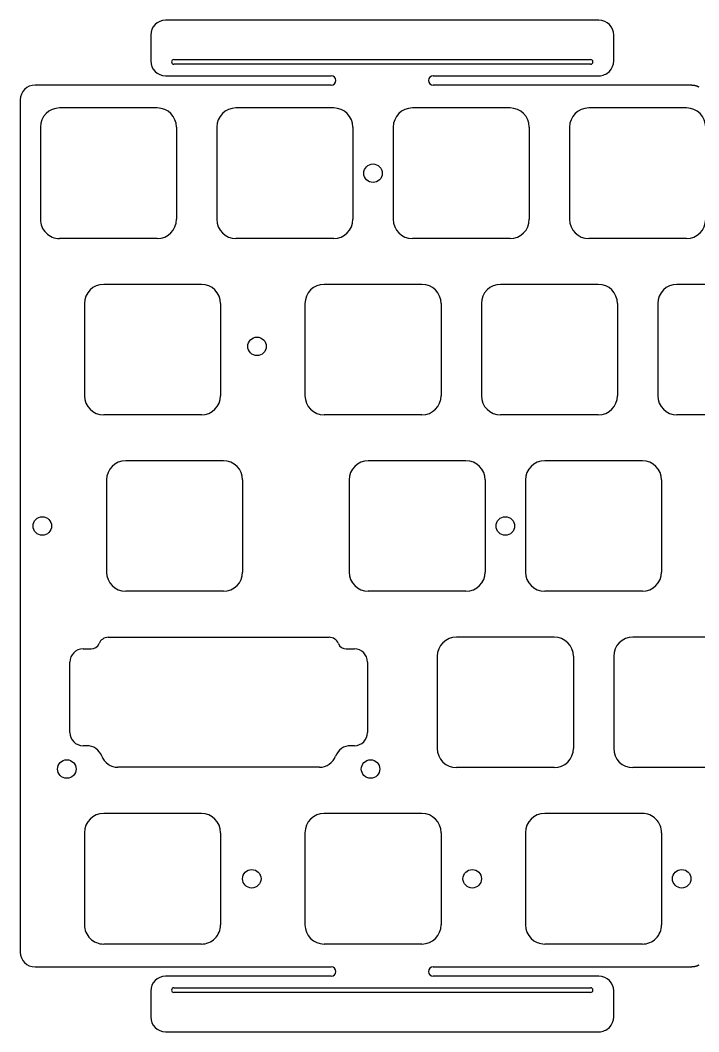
# Model space of a CAD drawing. Header units: millimetres. Extents: x -10 to 276, y -93 to 17.
# Drawn here: x -9.5 to 63.8, y -92.7 to 16.5 of the extents above; entities that cross this region are included whole.
import ezdxf

# ---------------------------------------------------------------- set-up
doc = ezdxf.new("R2010")
doc.units = ezdxf.units.MM
doc.layers.add('BLACK', color=7, linetype='CONTINUOUS')
doc.layers.add('Edge.Cuts', color=53, linetype='CONTINUOUS')

msp = doc.modelspace()

# ---------------------------------------------------------------- linework, layer by layer
at = {"layer": 'BLACK', "linetype": 'Continuous'}
for p, q in [((52.9701, 16.525), (6.162303, 16.525)), ((4.570082, 14.925), (4.570082, 12.125)), ((54.570082, 12.125), (54.570082, 14.932589)), ((7.0701, 12.275), (52.0701, 12.275)), ((52.0701, 11.775), (7.0701, 11.775)), ((6.1701, 10.525), (24.0701, 10.525)), ((35.0701, 10.525), (52.970082, 10.525)), ((24.0701, 9.525), (-7.925, 9.525)), ((63.009025, 9.525), (35.0701, 9.525)), ((63.009025, 9.525), (63.020337, 9.52496)), ((63.020337, 9.52496), (63.031648, 9.52484)), ((63.031648, 9.52484), (63.042958, 9.52464)), ((63.042958, 9.52464), (63.054266, 9.52436)), ((63.054266, 9.52436), (63.065572, 9.524)), ((63.065572, 9.524), (63.076876, 9.523561)), ((63.076876, 9.523561), (63.088176, 9.523041)), ((63.088176, 9.523041), (63.099472, 9.522441)), ((63.099472, 9.522441), (63.110763, 9.521762)), ((63.110763, 9.521762), (63.12205, 9.521003)), ((63.12205, 9.521003), (63.133331, 9.520164)), ((63.133331, 9.520164), (63.144606, 9.519245)), ((63.144606, 9.519245), (63.155874, 9.518247)), ((63.155874, 9.518247), (63.167135, 9.517168)), ((63.167135, 9.517168), (63.178389, 9.516011)), ((63.178389, 9.516011), (63.189634, 9.514773)), ((63.189634, 9.514773), (63.20087, 9.513457)), ((63.20087, 9.513457), (63.212096, 9.51206)), ((63.212096, 9.51206), (63.223313, 9.510585)), ((63.223313, 9.510585), (63.234519, 9.50903)), ((63.234519, 9.50903), (63.245714, 9.507396)), ((63.245714, 9.507396), (63.256897, 9.505683)), ((63.256897, 9.505683), (63.268067, 9.503891)), ((63.268067, 9.503891), (63.279225, 9.502019)), ((63.279225, 9.502019), (63.29037, 9.500069)), ((63.29037, 9.500069), (63.3015, 9.49804)), ((63.3015, 9.49804), (63.312616, 9.495933)), ((63.312616, 9.495933), (63.323717, 9.493747)), ((63.323717, 9.493747), (63.329262, 9.492625)), ((63.329262, 9.492625), (63.334802, 9.491482)), ((63.334802, 9.491482), (63.340339, 9.490321)), ((63.340339, 9.490321), (63.345871, 9.48914)), ((63.345871, 9.48914), (63.351399, 9.487939)), ((63.351399, 9.487939), (63.356923, 9.486719)), ((63.356923, 9.486719), (63.362443, 9.485479)), ((63.362443, 9.485479), (63.367958, 9.484219)), ((63.367958, 9.484219), (63.373469, 9.482941)), ((63.373469, 9.482941), (63.378975, 9.481642)), ((63.378975, 9.481642), (63.384477, 9.480325)), ((63.384477, 9.480325), (63.389974, 9.478987)), ((63.389974, 9.478987), (63.395466, 9.477631)), ((63.395466, 9.477631), (63.400953, 9.476255)), ((63.400953, 9.476255), (63.406435, 9.474859)), ((63.406435, 9.474859), (63.411913, 9.473444)), ((63.411913, 9.473444), (63.417385, 9.47201)), ((63.417385, 9.47201), (63.422853, 9.470557)), ((63.422853, 9.470557), (63.428315, 9.469084)), ((63.428315, 9.469084), (63.433772, 9.467592)), ((63.433772, 9.467592), (63.439223, 9.46608)), ((63.439223, 9.46608), (63.44467, 9.46455)), ((63.44467, 9.46455), (63.45011, 9.463)), ((63.45011, 9.463), (63.455546, 9.461431)), ((63.455546, 9.461431), (63.460975, 9.459842)), ((63.460975, 9.459842), (63.466399, 9.458235)), ((63.466399, 9.458235), (63.471818, 9.456608)), ((63.471818, 9.456608), (63.47723, 9.454962)), ((63.47723, 9.454962), (63.482637, 9.453297)), ((63.482637, 9.453297), (63.488038, 9.451613)), ((63.488038, 9.451613), (63.493432, 9.44991)), ((63.493432, 9.44991), (63.498821, 9.448187)), ((63.498821, 9.448187), (63.504204, 9.446446)), ((63.504204, 9.446446), (63.509581, 9.444686)), ((63.509581, 9.444686), (63.51495, 9.442906)), ((63.51495, 9.442906), (63.520315, 9.441108)), ((63.520315, 9.441108), (63.525672, 9.439291)), ((63.525672, 9.439291), (63.531023, 9.437454)), ((63.531023, 9.437454), (63.536367, 9.435599)), ((63.536367, 9.435599), (63.541706, 9.433725)), ((63.541706, 9.433725), (63.547037, 9.431832)), ((63.547037, 9.431832), (63.552362, 9.42992)), ((63.552362, 9.42992), (63.557679, 9.42799)), ((63.557679, 9.42799), (63.562991, 9.42604)), ((63.562991, 9.42604), (63.568294, 9.424072)), ((63.568294, 9.424072), (63.573592, 9.422085)), ((63.573592, 9.422085), (63.578881, 9.42008)), ((63.578881, 9.42008), (63.584165, 9.418055)), ((63.584165, 9.418055), (63.58944, 9.416013)), ((63.58944, 9.416013), (63.594709, 9.413951)), ((63.594709, 9.413951), (63.59997, 9.411871)), ((63.59997, 9.411871), (63.605224, 9.409772)), ((63.605224, 9.409772), (63.610471, 9.407654)), ((63.610471, 9.407654), (63.61571, 9.405518)), ((63.61571, 9.405518), (63.616466, 9.405208)), ((63.616466, 9.405208), (63.626916, 9.400876)), ((63.626916, 9.400876), (63.637334, 9.396471)), ((63.637334, 9.396471), (63.647722, 9.391992)), ((63.647722, 9.391992), (63.658077, 9.38744)), ((63.658077, 9.38744), (63.6684, 9.382815)), ((63.6684, 9.382815), (63.67869, 9.378117)), ((63.67869, 9.378117), (63.688947, 9.373346)), ((63.688947, 9.373346), (63.69917, 9.368503)), ((63.69917, 9.368503), (63.709358, 9.363587)), ((63.709358, 9.363587), (63.719511, 9.3586)), ((63.719511, 9.3586), (63.729629, 9.353541)), ((63.729629, 9.353541), (63.739711, 9.34841)), ((63.739711, 9.34841), (63.749757, 9.343209)), ((63.749757, 9.343209), (63.759766, 9.337936)), ((-9.525, 7.925), (-9.525, -84.125)), ((5.275, 7.05), (-5.275001, 7.05)), ((24.325, 7.05), (13.775, 7.05)), ((43.375, 7.05), (32.825, 7.05)), ((62.425, 7.05), (51.875, 7.05)), ((-7.35, 4.975001), (-7.35, -4.975001)), ((7.35, 4.975), (7.35, -4.975)), ((11.7, 4.975), (11.7, -4.975)), ((26.4, 4.975), (26.4, -4.975)), ((30.75, 4.975), (30.75, -4.975)), ((45.45, 4.975), (45.45, -4.975)), ((49.8, 4.975), (49.8, -4.975)), ((5.275, -7.05), (-5.275, -7.05)), ((24.325, -7.05), (13.775, -7.05)), ((43.375, -7.05), (32.825, -7.05)), ((62.425, -7.05), (51.875, -7.05)), ((10.0375, -12), (-0.5125, -12)), ((33.85, -12), (23.3, -12)), ((52.9, -12), (42.35, -12)), ((71.95, -12), (61.4, -12)), ((-2.587499, -14.074999), (-2.587499, -24.025001)), ((12.1125, -14.075), (12.112501, -14.075)), ((12.112501, -14.075), (12.112501, -24.025)), ((21.225, -14.075), (21.225, -24.025)), ((35.925, -14.075), (35.925, -24.025)), ((40.275, -14.075), (40.275, -24.025)), ((54.975, -14.075), (54.975, -24.025)), ((59.325, -14.075), (59.325, -24.025)), ((10.0375, -26.1), (-0.5125, -26.1)), ((33.85, -26.1), (23.3, -26.1)), ((52.9, -26.1), (42.35, -26.1)), ((71.95, -26.1), (61.4, -26.1)), ((12.41875, -31.05), (1.868749, -31.05)), ((38.6125, -31.05), (28.0625, -31.05)), ((57.6625, -31.05), (47.1125, -31.05)), ((-0.20625, -33.125), (-0.20625, -43.075001)), ((14.49375, -33.125), (14.49375, -43.075)), ((25.9875, -33.125), (25.9875, -43.075)), ((40.6875, -33.125), (40.6875, -43.075)), ((45.0375, -33.125), (45.0375, -43.075)), ((59.7375, -33.125), (59.7375, -43.075)), ((12.41875, -45.15), (1.86875, -45.15)), ((38.6125, -45.15), (28.0625, -45.15)), ((57.6625, -45.15), (47.1125, -45.15)), ((48.1375, -50.1), (37.5875, -50.1)), ((67.1875, -50.1), (56.6375, -50.1)), ((35.5125, -52.175), (35.5125, -62.125)), ((50.2125, -52.175), (50.2125, -62.125)), ((54.5625, -52.175), (54.5625, -62.125)), ((48.1375, -64.2), (37.5875, -64.2)), ((67.1875, -64.2), (56.6375, -64.2)), ((-7.925, -85.725), (24.0701, -85.725)), ((35.0701, -85.725), (63.009025, -85.725)), ((63.020044, -85.724962), (63.009025, -85.725)), ((63.025702, -85.724913), (63.020044, -85.724962)), ((63.031359, -85.724844), (63.025702, -85.724913)), ((63.037016, -85.724755), (63.031359, -85.724844)), ((63.042672, -85.724646), (63.037016, -85.724755)), ((63.048329, -85.724517), (63.042672, -85.724646)), ((63.053984, -85.724368), (63.048329, -85.724517)), ((63.059639, -85.724199), (63.053984, -85.724368)), ((63.065293, -85.72401), (63.059639, -85.724199)), ((63.070947, -85.723801), (63.065293, -85.72401)), ((63.0766, -85.723572), (63.070947, -85.723801)), ((63.082252, -85.723323), (63.0766, -85.723572)), ((63.087903, -85.723055), (63.082252, -85.723323)), ((63.093553, -85.722766), (63.087903, -85.723055)), ((63.099202, -85.722457), (63.093553, -85.722766)), ((63.10485, -85.722128), (63.099202, -85.722457)), ((63.110496, -85.721779), (63.10485, -85.722128)), ((63.116141, -85.72141), (63.110496, -85.721779)), ((63.121785, -85.721022), (63.116141, -85.72141)), ((63.127428, -85.720613), (63.121785, -85.721022)), ((63.133069, -85.720184), (63.127428, -85.720613)), ((63.138708, -85.719736), (63.133069, -85.720184)), ((63.144346, -85.719267), (63.138708, -85.719736)), ((63.149982, -85.718779), (63.144346, -85.719267)), ((63.155617, -85.71827), (63.149982, -85.718779)), ((63.161249, -85.717742), (63.155617, -85.71827)), ((63.16688, -85.717194), (63.161249, -85.717742)), ((63.172509, -85.716626), (63.16688, -85.717194)), ((63.178135, -85.716038), (63.172509, -85.716626)), ((63.18376, -85.71543), (63.178135, -85.716038)), ((63.189382, -85.714802), (63.18376, -85.71543)), ((63.195002, -85.714154), (63.189382, -85.714802)), ((63.20062, -85.713487), (63.195002, -85.714154)), ((63.206235, -85.712799), (63.20062, -85.713487)), ((63.211848, -85.712092), (63.206235, -85.712799)), ((63.217458, -85.711365), (63.211848, -85.712092)), ((63.223066, -85.710618), (63.217458, -85.711365)), ((63.228671, -85.709852), (63.223066, -85.710618)), ((63.234273, -85.709065), (63.228671, -85.709852)), ((63.239872, -85.708259), (63.234273, -85.709065)), ((63.245469, -85.707433), (63.239872, -85.708259)), ((63.251062, -85.706587), (63.245469, -85.707433)), ((63.256653, -85.705721), (63.251062, -85.706587)), ((63.26224, -85.704836), (63.256653, -85.705721)), ((63.267824, -85.703931), (63.26224, -85.704836)), ((63.273405, -85.703006), (63.267824, -85.703931)), ((63.278983, -85.702061), (63.273405, -85.703006)), ((63.284557, -85.701097), (63.278983, -85.702061)), ((63.290128, -85.700113), (63.284557, -85.701097)), ((63.295695, -85.699109), (63.290128, -85.700113)), ((63.301259, -85.698085), (63.295695, -85.699109)), ((63.312375, -85.69598), (63.301259, -85.698085)), ((63.323476, -85.693795), (63.312375, -85.69598)), ((63.334561, -85.691533), (63.323476, -85.693795)), ((63.34563, -85.689192), (63.334561, -85.691533)), ((63.356682, -85.686773), (63.34563, -85.689192)), ((63.367716, -85.684275), (63.356682, -85.686773)), ((63.378732, -85.6817), (63.367716, -85.684275)), ((63.38973, -85.679047), (63.378732, -85.6817)), ((63.400709, -85.676316), (63.38973, -85.679047)), ((63.411668, -85.673508), (63.400709, -85.676316)), ((63.422606, -85.670623), (63.411668, -85.673508)), ((63.433524, -85.66766), (63.422606, -85.670623)), ((63.444421, -85.66462), (63.433524, -85.66766)), ((63.455296, -85.661503), (63.444421, -85.66462)), ((63.466148, -85.658309), (63.455296, -85.661503)), ((63.476977, -85.655039), (63.466148, -85.658309)), ((63.487783, -85.651692), (63.476977, -85.655039)), ((63.498565, -85.648269), (63.487783, -85.651692)), ((63.509322, -85.64477), (63.498565, -85.648269)), ((63.520055, -85.641195), (63.509322, -85.64477)), ((63.530761, -85.637544), (63.520055, -85.641195)), ((63.541442, -85.633818), (63.530761, -85.637544)), ((63.552096, -85.630016), (63.541442, -85.633818)), ((63.562722, -85.626139), (63.552096, -85.630016)), ((63.573321, -85.622187), (63.562722, -85.626139)), ((63.583892, -85.61816), (63.573321, -85.622187)), ((63.584654, -85.617867), (63.583892, -85.61816)), ((63.589929, -85.615822), (63.584654, -85.617867)), ((63.595197, -85.613758), (63.589929, -85.615822)), ((63.600458, -85.611676), (63.595197, -85.613758)), ((63.605711, -85.609576), (63.600458, -85.611676)), ((63.610957, -85.607456), (63.605711, -85.609576)), ((63.616195, -85.605319), (63.610957, -85.607456)), ((63.621426, -85.603162), (63.616195, -85.605319)), ((63.626648, -85.600988), (63.621426, -85.603162)), ((63.631864, -85.598795), (63.626648, -85.600988)), ((63.637071, -85.596583), (63.631864, -85.598795)), ((63.642271, -85.594353), (63.637071, -85.596583)), ((63.647462, -85.592105), (63.642271, -85.594353)), ((63.652646, -85.589838), (63.647462, -85.592105)), ((63.657821, -85.587554), (63.652646, -85.589838)), ((63.662988, -85.58525), (63.657821, -85.587554)), ((63.668147, -85.582929), (63.662988, -85.58525)), ((63.673298, -85.580589), (63.668147, -85.582929)), ((63.678441, -85.578231), (63.673298, -85.580589)), ((63.683575, -85.575855), (63.678441, -85.578231)), ((63.688701, -85.573461), (63.683575, -85.575855)), ((63.693818, -85.571049), (63.688701, -85.573461)), ((63.698927, -85.568619), (63.693818, -85.571049)), ((63.704027, -85.56617), (63.698927, -85.568619)), ((63.709118, -85.563704), (63.704027, -85.56617)), ((63.714201, -85.561219), (63.709118, -85.563704)), ((63.719274, -85.558717), (63.714201, -85.561219)), ((63.72434, -85.556197), (63.719274, -85.558717)), ((63.729395, -85.553659), (63.72434, -85.556197)), ((63.734442, -85.551102), (63.729395, -85.553659)), ((63.73948, -85.548529), (63.734442, -85.551102)), ((63.744509, -85.545937), (63.73948, -85.548529)), ((63.749528, -85.543328), (63.744509, -85.545937)), ((63.754539, -85.5407), (63.749528, -85.543328)), ((24.0701, -86.725), (6.162511, -86.725)), ((52.9701, -86.725), (35.0701, -86.725)), ((4.570082, -88.325), (4.570082, -91.125)), ((7.0701, -87.975), (52.0701, -87.975)), ((52.0701, -88.475), (7.0701, -88.475)), ((54.570082, -91.125), (54.570082, -88.317203)), ((6.1701, -92.725), (52.970082, -92.725))]:
    msp.add_line(p, q, dxfattribs=at)
at = {"layer": 'BLACK'}
for centre in [(28.575, 0), (16.04875, -18.7), (-7.14375, -38.1), (42.8625, -38.1)]:
    msp.add_circle(centre, 1, dxfattribs=at)
for centre, radius, start, end in [((6.1701, 14.925), 1.600018, 90.27920729, 180), ((52.9701, 14.925), 1.6, 0.27176206, 90), ((6.1701, 12.125), 1.6, 180, 270), ((7.0701, 12.025), 0.25, 90, 270), ((52.0701, 12.025), 0.25, 270, 90), ((52.9701, 12.125), 1.599982, 269.99935542, 0), ((24.0701, 10.025), 0.5, 270, 90), ((35.0701, 10.025), 0.5, 90, 270), ((-7.925, 7.925), 1.6, 90, 180), ((-5.275001, 4.975001), 2.074999, 90, 180), ((5.275, 4.975), 2.075, 0, 90), ((13.775, 4.975), 2.075, 90, 180), ((24.325, 4.975), 2.075, 0, 90), ((32.825, 4.975), 2.075, 90, 180), ((43.375, 4.975), 2.075, 0, 90), ((51.875, 4.975), 2.075, 90, 180), ((62.425, 4.975), 2.075, 0, 90), ((-5.275001, -4.975001), 2.074999, 180, 270.00002761), ((5.275, -4.975), 2.075, 270, 0), ((13.775, -4.975), 2.075, 180, 270), ((24.325, -4.975), 2.075, 270, 0), ((32.825, -4.975), 2.075, 180, 270), ((43.375, -4.975), 2.075, 270, 0), ((51.875, -4.975), 2.075, 180, 270), ((62.425, -4.975), 2.075, 270, 0), ((-0.5125, -14.074999), 2.074999, 90, 180), ((10.0375, -14.075), 2.075, 0, 90), ((23.3, -14.075), 2.075, 90, 180), ((33.85, -14.075), 2.075, 0, 90), ((42.35, -14.075), 2.075, 90, 180), ((52.9, -14.075), 2.075, 0, 90), ((61.4, -14.075), 2.075, 90, 180), ((-0.5125, -24.025001), 2.074999, 180, 270), ((10.0375, -24.025), 2.075001, 270, 0), ((23.3, -24.025), 2.075, 180, 270), ((33.85, -24.025), 2.075, 270, 0), ((42.35, -24.025), 2.075, 180, 270), ((52.9, -24.025), 2.075, 270, 0), ((61.4, -24.025), 2.075, 180, 270), ((1.868754, -33.125004), 2.075004, 90.00013806, 179.99988955), ((12.41875, -33.125), 2.075, 0, 90), ((28.0625, -33.125), 2.075, 90, 180), ((38.6125, -33.125), 2.075, 0, 90), ((47.1125, -33.125), 2.075, 90, 180), ((57.6625, -33.125), 2.075, 0, 90), ((1.868752, -43.074998), 2.075002, 180.00008284, 269.99994478), ((12.41875, -43.075), 2.075, 270, 0), ((28.0625, -43.075), 2.075, 180, 270), ((38.6125, -43.075), 2.075, 270, 0), ((47.1125, -43.075), 2.075, 180, 270), ((57.6625, -43.075), 2.075, 270, 0), ((37.5875, -52.175), 2.075, 90, 180), ((48.1375, -52.175), 2.075, 0, 90), ((56.6375, -52.175), 2.075, 90, 180), ((37.5875, -62.125), 2.075, 180, 270), ((48.1375, -62.125), 2.075, 270, 0), ((56.6375, -62.125), 2.075, 180, 270), ((-7.925, -84.125), 1.6, 180, 270), ((24.0701, -86.225), 0.5, 270, 90), ((35.0701, -86.225), 0.5, 90, 270), ((6.1701, -88.325), 1.600018, 90.27175901, 180), ((52.9701, -88.325), 1.6, 0.27921043, 90), ((7.0701, -88.225), 0.25, 90, 270), ((52.0701, -88.225), 0.25, 270, 90), ((6.1701, -91.125), 1.6, 180, 270), ((52.9701, -91.125), 1.599982, 269.99935542, 0)]:
    msp.add_arc(centre, radius, start, end, dxfattribs=at)
at = {"layer": 'Edge.Cuts', "linetype": 'CONTINUOUS'}
for p, q in [((-0.02157, -50.1224), (23.83367, -50.1224)), ((-2.74439, -51.37456), (-1.87878, -51.37456)), ((25.69088, -51.37456), (26.55649, -51.37456)), ((-4.16939, -60.40044), (-4.16939, -52.79956)), ((27.98149, -52.79956), (27.98149, -60.40044)), ((-2.34035, -61.82544), (-2.74439, -61.82544)), ((26.55649, -61.82544), (26.15245, -61.82544)), ((22.78155, -64.16191), (1.03055, -64.16191)), ((10.0375, -69.15), (-0.512496, -69.15)), ((33.85, -69.15), (23.3, -69.15)), ((57.6625, -69.15), (47.1125, -69.15)), ((-2.5875, -71.225004), (-2.5875, -81.174998)), ((12.1125, -71.225), (12.1125, -81.175)), ((21.225, -71.225), (21.225, -81.175)), ((35.925, -71.225), (35.925, -81.175)), ((45.0375, -71.225), (45.0375, -81.175)), ((59.7375, -71.225), (59.7375, -81.175)), ((10.0375, -83.25), (-0.512497, -83.25)), ((33.85, -83.25), (23.3, -83.25)), ((57.6625, -83.25), (47.1125, -83.25))]:
    msp.add_line(p, q, dxfattribs=at)
at = {"layer": 'Edge.Cuts'}
for centre in [(-4.49375, -64.35), (28.30625, -64.35), (15.478125, -76.2), (39.290625, -76.2), (61.9125, -76.2)]:
    msp.add_circle(centre, 1, dxfattribs=at)
for centre, radius, start, end in [((-0.02155, -51.1974), 1.075006, 90.00106597, 157.97610066), ((23.83365, -51.1974), 1.075, 22.02389934, 89.99893403), ((-1.87878, -50.44615), 0.928411, -90, -22.02270195), ((25.69085, -50.4461), 0.92846, -157.97374324, -89.99814868), ((-2.74439, -52.79956), 1.425, 90, 180), ((26.55649, -52.79956), 1.425, 0, 90), ((-2.74439, -60.40044), 1.425, -180, -90), ((26.55645, -60.4004), 1.42504, -89.99839174, -0.00160826), ((-2.34034, -63.55037), 1.72493, 20.54597615, 90.00033216), ((26.15245, -63.5504), 1.724938, 90, 159.45340178), ((1.03056, -62.28696), 1.87495, -159.45407657, -90.00030559), ((22.78155, -62.287), 1.874943, -90, -20.54506499), ((-0.512495, -71.225005), 2.075005, 90.00002761, 179.99997239), ((10.0375, -71.225002), 2.075002, 0.00005522, 90), ((23.3, -71.225), 2.075, 90, 180), ((33.85, -71.225), 2.075, 0, 90), ((47.112525, -71.225), 2.075025, 90.00069031, 180), ((57.662525, -71.225), 2.075, 0, 90.00069031), ((-0.512498, -81.174998), 2.075002, -180, -89.99997239), ((10.037505, -81.175003), 2.074995, -90.00013806, 0.00008284), ((23.3, -81.175), 2.075, -180, -90), ((33.85, -81.175), 2.075, -90, 0), ((47.112525, -81.175), 2.075, -180, -90.00069031), ((57.662525, -81.175), 2.074975, -90.00069031, 0)]:
    msp.add_arc(centre, radius, start, end, dxfattribs=at)

doc.saveas('drawing.dxf')
